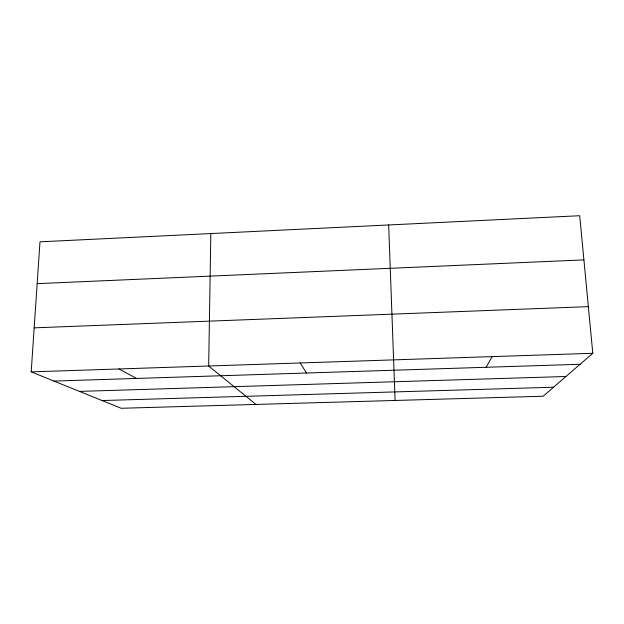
<?xml version="1.0" encoding="UTF-8"?>
<svg xmlns="http://www.w3.org/2000/svg" width="624" height="624" viewBox="0 0 624 624"><rect width="100%" height="100%" fill="white"/><g stroke="black" fill="none" stroke-linecap="round" stroke-linejoin="round"><path stroke-width="0.94" d="M210.826 233.563L208.673 365.999L255.973 404.43M31.2 371.873L39.983 241.823L579.696 215.725L592.8 353.285L543.137 396.24L121.157 408.275L31.2 371.873L592.8 353.285M486.112 367.279L492.149 356.616M37.159 283.647L583.908 259.888M34.172 327.85L588.362 306.641M53.953 381.077L580.086 364.276M79.451 391.396L565.96 376.498M102.071 400.546L553.543 387.239M119.02 368.963L136.508 378.44M300.214 362.965L306.517 373.012M388.674 224.96L395.086 400.46"/></g></svg>
